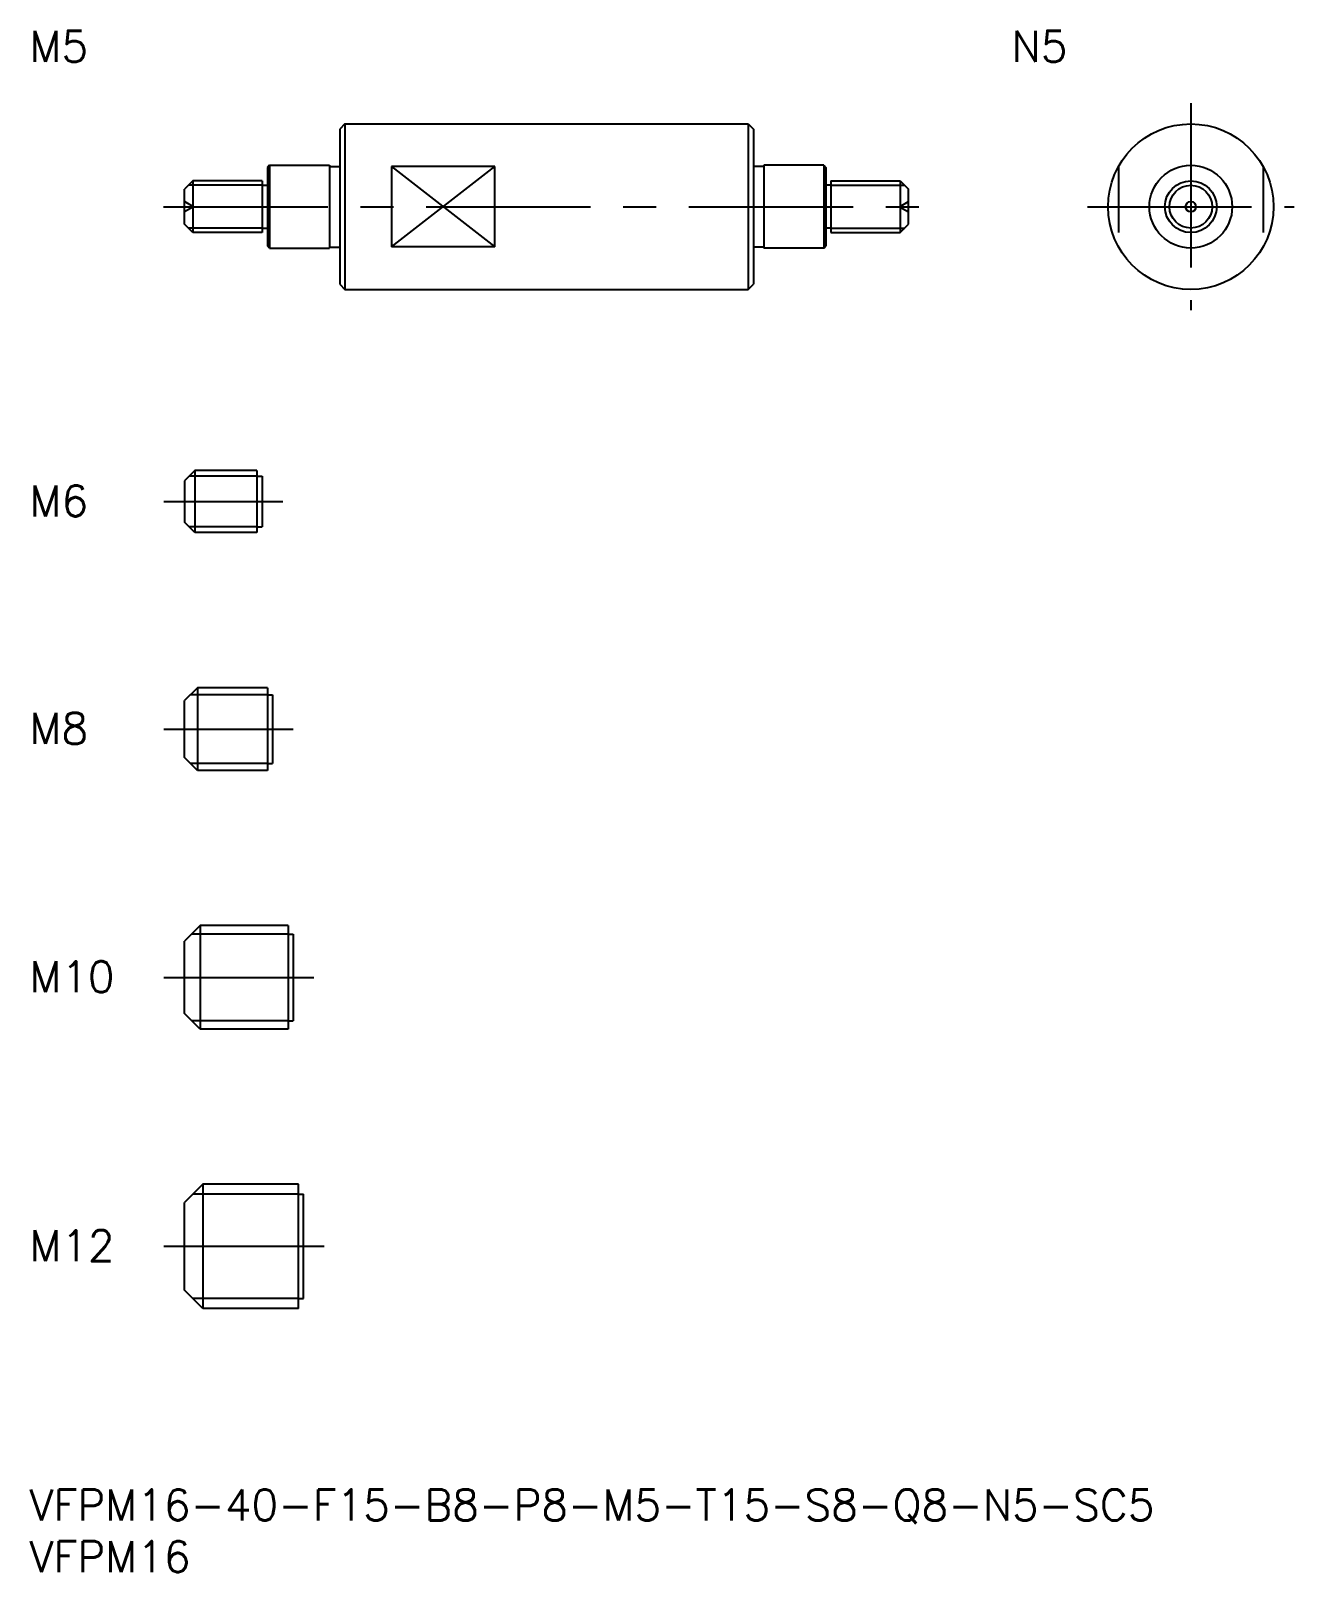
# Model space of a CAD drawing. Extents: x 0 to 122, y -8 to 141.
import ezdxf

# ---------------------------------------------------------------- set-up
doc = ezdxf.new("R2010")
doc.units = 0
doc.header["$LTSCALE"] = 0.5
doc.linetypes.add('CENTER', pattern=[50.8, 31.75, -6.35, 6.35, -6.35])
doc.linetypes.add('DASHED', pattern=[19.05, 12.7, -6.35])
for name, color, linetype in [('MSM_CENTER', 1, 'CENTER'), ('MSM_CONTINUOUS', 7, 'CONTINUOUS'), ('MSM_DASHED', 4, 'DASHED'), ('MSM_NARROW', 5, 'CONTINUOUS'), ('MSM_PART_NUMBER', 7, 'CONTINUOUS')]:
    doc.layers.add(name, color=color, linetype=linetype)
doc.styles.get("Standard").update_dxf_attribs({"font": 'txt.shx', "height": 1, "bigfont": 'bigfont.shx'})

# ---------------------------------------------------------------- blocks, each defined once
blk = doc.blocks.new('*U14')
at = {"layer": 'MSM_PART_NUMBER'}
blk.add_text('VFPM16-40-F15-B8-P8-M5-T15-S8-Q8-N5-SC5', height=3, dxfattribs=at).set_placement((0, -3))
blk = doc.blocks.new('*U15')
at = {"layer": 'MSM_PART_NUMBER'}
blk.add_text('VFPM16', height=3, dxfattribs=at).set_placement((0, -8))
blk = doc.blocks.new('*U16')
at = {"layer": 'MSM_PART_NUMBER'}
blk.add_text('M12', height=3, dxfattribs=at).set_placement((0, 22.06))
blk = doc.blocks.new('*U17')
at = {"layer": 'MSM_PART_NUMBER'}
blk.add_text('M10', height=3, dxfattribs=at).set_placement((0, 48.06))
blk = doc.blocks.new('*U18')
at = {"layer": 'MSM_PART_NUMBER'}
blk.add_text('M8', height=3, dxfattribs=at).set_placement((0, 72.06))
blk = doc.blocks.new('*U19')
at = {"layer": 'MSM_PART_NUMBER'}
blk.add_text('M6', height=3, dxfattribs=at).set_placement((0, 94.06))
blk = doc.blocks.new('*U20')
at = {"layer": 'MSM_PART_NUMBER'}
blk.add_text('M5', height=3, dxfattribs=at).set_placement((0, 138))
blk = doc.blocks.new('*U21')
at = {"layer": 'MSM_PART_NUMBER'}
blk.add_text('N5', height=3, dxfattribs=at).set_placement((94.96, 138))

msp = doc.modelspace()

# ---------------------------------------------------------------- linework, layer by layer
at = {"layer": 'MSM_CENTER'}
for p, q in [((112.3, 134), (112.3, 114)), ((12.96, 124), (87, 124)), ((102.3, 124), (122.3, 124)), ((13, 95.5), (24.5, 95.5)), ((13, 73.5), (25.5, 73.5)), ((13, 49.5), (27.5, 49.5)), ((13, 23.5), (28.5, 23.5))]:
    msp.add_line(p, q, dxfattribs=at)
at = {"layer": 'MSM_CONTINUOUS'}
for p, q in [((30.5, 132), (30, 131.5)), ((30, 131.5), (30, 116.5)), ((30.5, 132), (69.5, 132)), ((30.5, 132), (30.5, 116)), ((69.5, 132), (69.5, 116)), ((69.5, 132), (70, 131.5)), ((70, 131.5), (70, 116.5)), ((23.2, 128), (23, 127.8)), ((23, 127.8), (23, 120.2)), ((23.2, 128), (23.2, 120)), ((23.2, 128), (29, 128)), ((29, 128), (29, 120)), ((29, 127.9), (30, 127.9)), ((45, 127.87), (35, 127.87)), ((35, 127.87), (35, 120.13)), ((45, 120.13), (45, 127.87)), ((71, 127.9), (70, 127.9)), ((71, 128), (71, 120)), ((76.8, 128), (71, 128)), ((76.8, 128), (76.8, 120)), ((76.8, 128), (77, 127.8)), ((77, 127.8), (77, 120.2)), ((15.8, 126.5), (15, 125.7)), ((15, 122.3), (15, 125.7)), ((22.5, 126.5), (15.8, 126.5)), ((15.8, 126.5), (15.8, 121.5)), ((22.5, 126.5), (22.5, 121.5)), ((22.5, 126.07), (23, 126.07)), ((77.5, 126.07), (77, 126.07)), ((77.5, 126.5), (84.2, 126.5)), ((77.5, 126.5), (77.5, 121.5)), ((84.2, 126.5), (85, 125.7)), ((84.2, 126.5), (84.2, 121.5)), ((85, 122.3), (85, 125.7)), ((15.8, 121.5), (15, 122.3)), ((84.2, 121.5), (85, 122.3)), ((22.5, 121.5), (15.8, 121.5)), ((22.5, 121.93), (23, 121.93)), ((77.5, 121.93), (77, 121.93)), ((77.5, 121.5), (84.2, 121.5)), ((23.2, 120), (23, 120.2)), ((23.2, 120), (29, 120)), ((29, 120.1), (30, 120.1)), ((45, 120.13), (35, 120.13)), ((71, 120.1), (70, 120.1)), ((76.8, 120), (71, 120)), ((76.8, 120), (77, 120.2)), ((30, 116.5), (30.5, 116)), ((69.5, 116), (70, 116.5)), ((30.5, 116), (69.5, 116)), ((16, 98.5), (15, 97.5)), ((22, 98.5), (16, 98.5)), ((16, 98.5), (16, 92.5)), ((22, 98.5), (22, 92.5)), ((15, 97.5), (15, 93.5)), ((22, 97.96), (22.5, 97.96)), ((22.5, 97.96), (22.5, 93.04)), ((16, 92.5), (15, 93.5)), ((22, 92.5), (16, 92.5)), ((22, 93.04), (22.5, 93.04)), ((16.25, 77.5), (15, 76.25)), ((23, 77.5), (16.25, 77.5)), ((16.25, 77.5), (16.25, 69.5)), ((23, 77.5), (23, 69.5)), ((15, 70.75), (15, 76.25)), ((23, 76.82), (23.5, 76.82)), ((23.5, 76.82), (23.5, 70.18)), ((16.25, 69.5), (15, 70.75)), ((23, 70.18), (23.5, 70.18)), ((23, 69.5), (16.25, 69.5)), ((16.5, 54.5), (15, 53)), ((25, 54.5), (16.5, 54.5)), ((16.5, 54.5), (16.5, 44.5)), ((25, 54.5), (25, 44.5)), ((25, 53.69), (25.5, 53.69)), ((25.5, 53.69), (25.5, 45.31)), ((15, 46), (15, 53)), ((16.5, 44.5), (15, 46)), ((25, 45.31), (25.5, 45.31)), ((25, 44.5), (16.5, 44.5)), ((16.75, 29.5), (15, 27.75)), ((26, 29.5), (16.75, 29.5)), ((16.75, 29.5), (16.75, 17.5)), ((26, 17.5), (26, 29.5)), ((26, 28.55), (26.5, 28.55)), ((26.5, 18.45), (26.5, 28.55)), ((15, 19.25), (15, 27.75)), ((16.75, 17.5), (15, 19.25)), ((26, 18.45), (26.5, 18.45)), ((26, 17.5), (16.75, 17.5))]:
    msp.add_line(p, q, dxfattribs=at)
for radius in [8, 4, 2.5, 0.5]:
    msp.add_circle((112.3, 124), radius, dxfattribs=at)
at = {"layer": 'MSM_DASHED'}
for p, q in [((105.3, 127.87), (105.3, 120.13)), ((119.3, 127.87), (119.3, 120.13)), ((15.87, 124), (15, 124.5)), ((15.87, 124), (15, 123.5)), ((84.13, 124), (85, 124.5)), ((84.13, 124), (85, 123.5))]:
    msp.add_line(p, q, dxfattribs=at)
at = {"layer": 'MSM_NARROW'}
for p, q in [((35, 127.87), (45, 120.13)), ((35, 120.13), (45, 127.87)), ((22.5, 126.07), (15.37, 126.07)), ((77.5, 126.07), (84.63, 126.07)), ((22.5, 121.93), (15.37, 121.93)), ((77.5, 121.93), (84.63, 121.93)), ((22, 97.96), (15.46, 97.96)), ((22, 93.04), (15.46, 93.04)), ((23, 76.82), (15.57, 76.82)), ((23, 70.18), (15.57, 70.18)), ((25, 53.69), (15.69, 53.69)), ((25, 45.31), (15.69, 45.31)), ((26, 28.55), (15.8, 28.55)), ((26, 18.45), (15.8, 18.45))]:
    msp.add_line(p, q, dxfattribs=at)
msp.add_circle((112.3, 124), 2.07, dxfattribs=at)

# ---------------------------------------------------------------- block references
at = {"layer": 'MSM_CONTINUOUS'}
for name in ['*U20', '*U21', '*U19', '*U18', '*U17', '*U16', '*U14', '*U15']:
    msp.add_blockref(name, (0, 0), dxfattribs=at)

doc.saveas('drawing.dxf')
